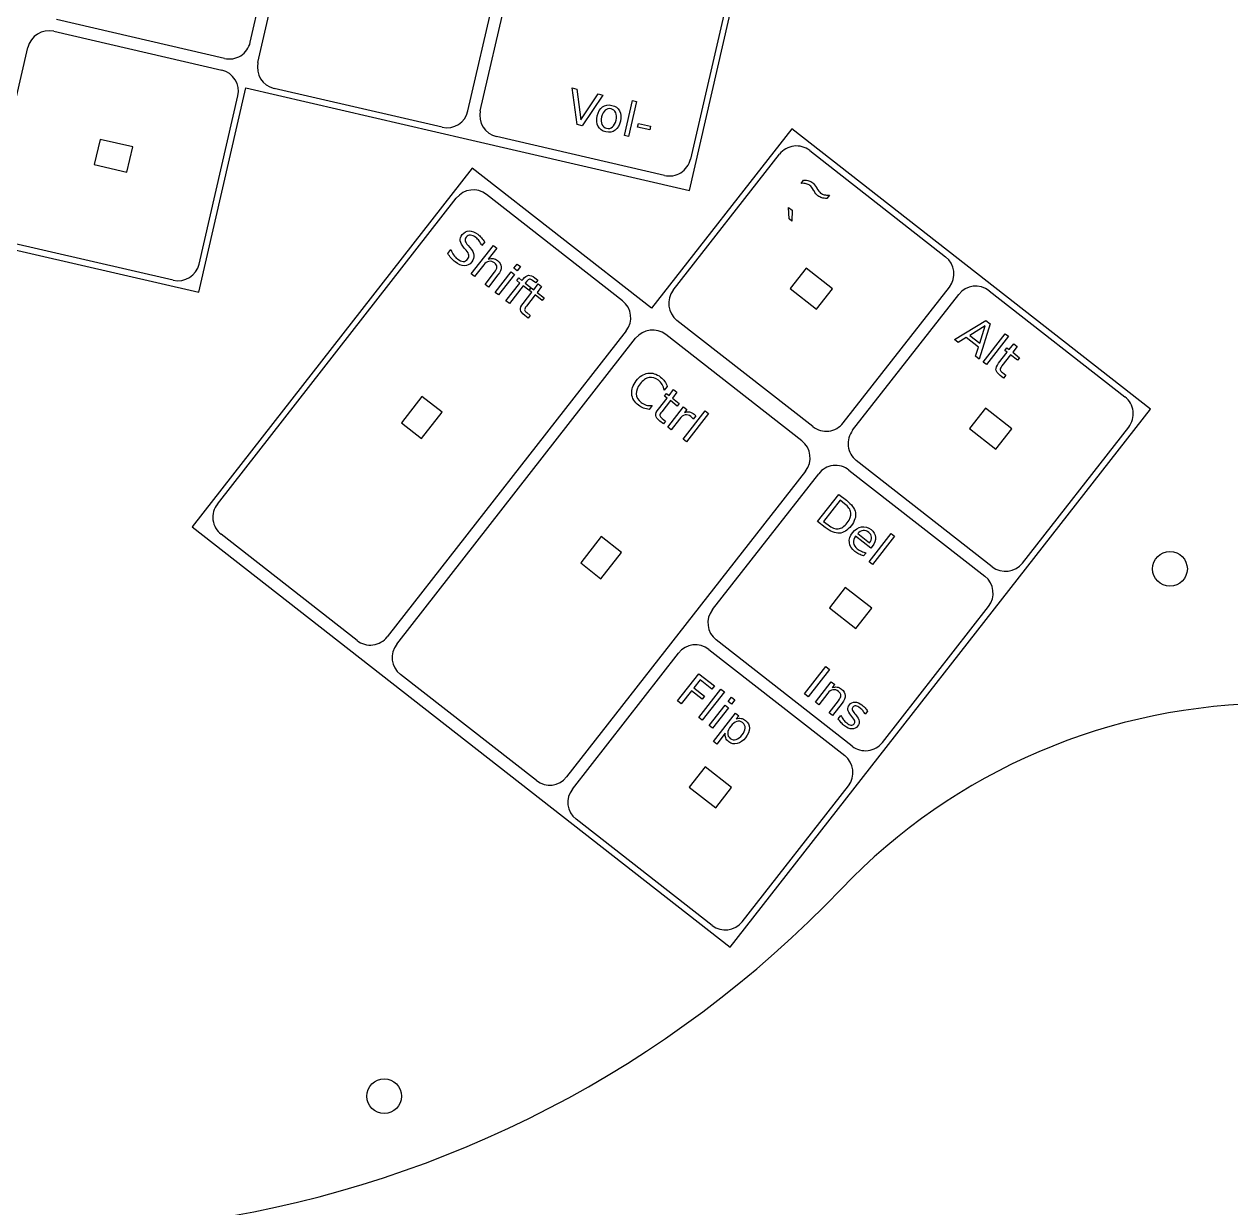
# Model space of a CAD drawing. Extents: x -4 to 403, y -6 to 597.
# Drawn here: x 95.2 to 195.9, y 402.3 to 501.1 of the extents above; entities that cross this region are included whole.
import ezdxf

# ---------------------------------------------------------------- set-up
doc = ezdxf.new("R2010")
doc.units = 0
doc.layers.get('0').update_dxf_attribs({"linetype": 'CONTINUOUS'})

msp = doc.modelspace()

# ---------------------------------------------------------------- linework, layer by layer
at = {"color": 1}
for p, q in [((133.263127, 493.8698), (138.526984, 516.670059)), ((150.715349, 487.223563), (157.126455, 514.993109)), ((114.056917, 499.586784), (117.29621, 513.617713)), ((114.693859, 497.900278), (117.933155, 511.931207)), ((156.065644, 512.620941), (150.801791, 489.820682)), ((132.232519, 493.851159), (135.471815, 507.882088)), ((111.898137, 498.23783), (97.867208, 501.477126)), ((97.642258, 500.502756), (111.673186, 497.26346)), ((92.244185, 485.122873), (95.48348, 499.153802)), ((109.752645, 478.720227), (113.689286, 495.771701)), ((113.689286, 495.771701), (132.202319, 491.497632)), ((130.073742, 492.502205), (116.042813, 495.741501)), ((109.782845, 481.073754), (113.022141, 495.104683)), ((148.643011, 488.471727), (134.612082, 491.711023)), ((159.258763, 492.358133), (147.561194, 477.385931)), ((189.20317, 468.962998), (159.258763, 492.358133)), ((101.510867, 491.476158), (101.027222, 489.381262)), ((104.239103, 490.846294), (101.510867, 491.476158)), ((103.755459, 488.751398), (104.239103, 490.846294)), ((132.202319, 491.497632), (150.715349, 487.223563)), ((149.37122, 478.890523), (158.236746, 490.23788)), ((160.763357, 490.548107), (172.110711, 481.682581)), ((101.027222, 489.381262), (103.755459, 488.751398)), ((132.588989, 489.083498), (109.193853, 459.13909)), ((147.561194, 477.385931), (132.588989, 489.083498)), ((145.133109, 478.013941), (133.785752, 486.879466)), ((111.311711, 461.03769), (131.259143, 486.569236)), ((91.239612, 482.994296), (109.752645, 478.720227)), ((107.624068, 479.7248), (93.593139, 482.964093)), ((160.454702, 480.732285), (159.131029, 479.038063)), ((162.661132, 479.008432), (160.454702, 480.732285)), ((159.131029, 479.038063), (161.337459, 477.31421)), ((161.337459, 477.31421), (162.661132, 479.008432)), ((163.555416, 467.808618), (172.420938, 479.155973)), ((175.735559, 478.85054), (187.082916, 469.985015)), ((164.343425, 467.192956), (173.208951, 478.54031)), ((161.028804, 467.498389), (149.68145, 476.363914)), ((145.443336, 475.487332), (125.495906, 449.955783)), ((126.283916, 449.34012), (146.231348, 474.87167)), ((160.105311, 466.316371), (148.757957, 475.181897)), ((128.392339, 470.02756), (126.668486, 467.821129)), ((130.086561, 468.703889), (128.392339, 470.02756)), ((128.362708, 466.497459), (130.086561, 468.703889)), ((154.110465, 424.046386), (189.20317, 468.962998)), ((175.426904, 469.034719), (174.103234, 467.340494)), ((177.633335, 467.310866), (175.426904, 469.034719)), ((126.668486, 467.821129), (128.362708, 466.497459)), ((174.103234, 467.340494), (176.309664, 465.616644)), ((176.309664, 465.616644), (177.633335, 467.310866)), ((178.527618, 456.111049), (187.393143, 467.458403)), ((176.001009, 455.800822), (164.653652, 464.666345)), ((160.415541, 463.789763), (140.468108, 438.258213)), ((152.645856, 452.220751), (161.511382, 463.568105)), ((164.037993, 463.878335), (175.385347, 455.01281)), ((109.193853, 459.13909), (154.110465, 424.046386)), ((122.969295, 449.645553), (111.621941, 458.511078)), ((143.364544, 458.329993), (141.640691, 456.123563)), ((145.058766, 457.00632), (143.364544, 458.329993)), ((143.334913, 454.79989), (145.058766, 457.00632)), ((141.640691, 456.123563), (143.334913, 454.79989)), ((192.290484, 455.628113), (192.290484, 455.628113)), ((163.729338, 454.062514), (162.405665, 452.368291)), ((165.935768, 452.338661), (163.729338, 454.062514)), ((162.405665, 452.368291), (164.612095, 450.644439)), ((166.830051, 441.138844), (175.695577, 452.486201)), ((164.612095, 450.644439), (165.935768, 452.338661)), ((164.30344, 440.828617), (152.956086, 449.694143)), ((140.94829, 437.248546), (149.813815, 448.595903)), ((152.340424, 448.90613), (163.687778, 440.040605)), ((137.9415, 437.947986), (126.594143, 446.813512)), ((152.031769, 439.090309), (150.708098, 437.396087)), ((154.238199, 437.366456), (152.031769, 439.090309)), ((150.708098, 437.396087), (152.914529, 435.672234)), ((152.914529, 435.672234), (154.238199, 437.366456)), ((155.132482, 426.166642), (163.998008, 437.513996)), ((152.605874, 425.856412), (141.258517, 434.721938)), ((126.689494, 411.603679), (126.689494, 411.603679))]:
    msp.add_line(p, q, dxfattribs=at)
at = {"color": 5}
for p, q in [((141.342754, 492.722889), (140.919209, 495.776812)), ((140.919209, 495.776812), (141.315847, 495.685243)), ((141.315847, 495.685243), (141.659475, 493.117049)), ((141.659475, 493.117049), (143.096023, 495.274257)), ((143.490784, 495.183119), (141.773231, 492.623507)), ((143.096023, 495.274257), (143.490784, 495.183119)), ((145.288469, 491.811949), (145.963754, 494.736931)), ((145.963754, 494.736931), (146.309637, 494.657076)), ((146.309637, 494.657076), (145.634352, 491.732097)), ((141.773231, 492.623507), (141.342754, 492.722889)), ((146.389257, 492.506232), (146.460431, 492.814523)), ((146.460431, 492.814523), (147.473645, 492.580603)), ((145.634352, 491.732097), (145.288469, 491.811949)), ((147.402472, 492.272312), (146.389257, 492.506232)), ((147.473645, 492.580603), (147.402472, 492.272312)), ((160.044752, 487.811316), (160.256173, 488.081925)), ((162.409441, 486.820708), (162.198017, 486.550099)), ((159.039087, 484.837713), (158.987703, 485.793509)), ((158.987703, 485.793509), (159.287197, 485.559519)), ((159.271689, 484.655984), (159.039087, 484.837713)), ((159.287183, 485.559519), (159.271689, 484.655984)), ((132.240563, 482.624611), (132.396341, 482.441697)), ((132.50851, 480.263249), (134.356673, 482.628793)), ((133.630739, 482.921751), (133.396748, 482.622257)), ((134.356673, 482.628793), (134.637925, 482.409055)), ((130.542135, 481.961132), (130.78919, 482.277347)), ((132.078593, 482.219884), (131.920105, 482.402465)), ((134.637925, 482.409055), (133.913387, 481.481687)), ((133.541616, 481.005846), (132.789759, 480.043511)), ((136.06692, 480.722156), (136.34367, 481.076382)), ((136.346651, 480.503609), (136.06692, 480.722156)), ((136.34367, 481.076382), (136.6234, 480.857832)), ((136.6234, 480.857832), (136.346651, 480.503609)), ((132.789759, 480.043511), (132.50851, 480.263249)), ((133.654795, 479.367673), (134.4506, 480.386255)), ((134.737453, 480.176827), (133.934525, 479.149123)), ((134.495504, 478.710838), (135.825804, 480.413543)), ((136.105534, 480.194993), (134.775234, 478.492287)), ((135.825804, 480.413543), (136.105534, 480.194993)), ((136.29751, 479.694904), (136.46736, 479.912305)), ((136.565076, 479.485859), (136.29751, 479.694904)), ((136.46736, 479.912305), (136.734926, 479.703258)), ((136.734926, 479.703258), (136.827571, 479.821839)), ((137.133765, 479.634026), (137.016178, 479.48352)), ((137.887451, 479.495664), (137.619885, 479.704711)), ((137.804653, 479.934937), (138.06918, 479.728266)), ((138.06918, 479.728266), (137.887451, 479.495664)), ((133.934525, 479.149123), (133.654795, 479.367673)), ((134.775234, 478.492287), (134.495504, 478.710838)), ((135.404627, 478.000552), (136.565076, 479.485859)), ((136.846328, 479.266121), (135.685878, 477.780817)), ((136.832612, 477.788295), (137.554773, 478.712621)), ((137.306968, 478.906228), (136.846328, 479.266121)), ((137.016178, 479.48352), (137.476821, 479.123627)), ((137.476821, 479.123627), (137.306968, 478.906228)), ((137.349538, 478.872971), (137.519388, 479.09037)), ((137.554773, 478.712621), (137.349538, 478.872971)), ((137.519388, 479.09037), (137.724626, 478.93002)), ((137.724626, 478.93002), (138.102335, 479.413469)), ((138.383587, 479.193731), (138.005877, 478.710284)), ((138.005877, 478.710284), (138.582059, 478.26012)), ((138.102335, 479.413469), (138.383587, 479.193731)), ((135.685878, 477.780817), (135.404627, 478.000552)), ((137.836025, 478.492886), (137.113863, 477.56856)), ((138.41221, 478.042722), (137.836025, 478.492886)), ((138.582059, 478.26012), (138.41221, 478.042722)), ((137.25176, 476.557414), (136.964427, 476.781905)), ((137.147343, 477.016025), (137.434676, 476.791537)), ((137.434676, 476.791537), (137.25176, 476.557414)), ((172.839172, 474.768348), (175.479062, 476.361086)), ((175.416008, 475.923148), (174.116942, 475.119035)), ((175.827205, 476.089089), (174.918904, 473.143482)), ((174.951571, 474.466949), (175.416008, 475.923148)), ((175.479062, 476.361086), (175.827205, 476.089089)), ((173.162991, 474.515353), (172.839172, 474.768348)), ((173.824661, 474.936081), (173.162991, 474.515353)), ((174.847804, 474.136715), (173.824661, 474.936081)), ((174.116942, 475.119035), (174.951571, 474.466949)), ((175.236641, 472.895239), (177.084807, 475.260784)), ((177.364538, 475.042236), (175.516372, 472.676692)), ((177.084807, 475.260784), (177.364538, 475.042236)), ((174.599646, 473.392916), (174.847804, 474.136715)), ((176.533881, 472.785133), (177.256043, 473.709459)), ((177.050805, 473.869806), (177.220658, 474.087205)), ((177.256043, 473.709459), (177.050805, 473.869806)), ((177.220658, 474.087205), (177.425893, 473.926858)), ((177.425893, 473.926858), (177.803605, 474.410304)), ((178.084853, 474.190566), (177.707144, 473.707119)), ((177.707144, 473.707119), (178.283329, 473.256955)), ((177.803605, 474.410304), (178.084853, 474.190566)), ((174.918904, 473.143482), (174.599646, 473.392916)), ((175.516372, 472.676692), (175.236641, 472.895239)), ((177.537294, 473.489721), (176.81513, 472.565395)), ((178.113476, 473.039557), (177.537294, 473.489721)), ((178.283329, 473.256955), (178.113476, 473.039557)), ((176.953029, 471.554252), (176.665699, 471.77874)), ((176.848613, 472.01286), (177.135943, 471.788372)), ((177.135943, 471.788372), (176.953029, 471.554252)), ((148.863581, 470.858969), (148.610586, 470.535153)), ((149.017779, 470.106847), (149.395491, 470.590294)), ((149.395491, 470.590294), (149.67674, 470.370558)), ((148.125768, 468.965123), (148.847929, 469.889449)), ((149.129178, 469.669713), (148.407014, 468.745387)), ((148.642689, 470.049796), (148.812542, 470.267197)), ((148.847929, 469.889449), (148.642689, 470.049796)), ((148.812542, 470.267197), (149.017779, 470.106847)), ((149.70536, 469.219549), (149.129178, 469.669713)), ((149.67674, 470.370558), (149.299028, 469.887112)), ((149.299028, 469.887112), (149.875213, 469.436948)), ((147.614048, 469.259641), (147.363429, 468.938865)), ((148.903697, 467.453924), (150.233993, 469.156628)), ((149.875213, 469.436948), (149.70536, 469.219549)), ((150.197451, 466.443137), (152.045614, 468.808681)), ((150.233993, 469.156628), (150.515242, 468.936892)), ((150.515242, 468.936892), (150.308571, 468.672365)), ((152.325345, 468.590134), (150.477179, 466.22459)), ((152.045614, 468.808681), (152.325345, 468.590134)), ((148.544913, 467.734242), (148.257583, 467.95873)), ((148.440496, 468.19285), (148.727827, 467.968362)), ((148.727827, 467.968362), (148.544913, 467.734242)), ((149.885725, 468.131148), (149.184942, 467.234189)), ((151.249957, 468.404477), (151.027026, 468.11593)), ((149.184942, 467.234189), (148.903697, 467.453924)), ((150.477179, 466.22459), (150.197451, 466.443137)), ((161.422857, 459.576405), (163.196195, 461.846172)), ((163.196195, 461.846172), (163.827111, 461.353248)), ((163.30612, 461.353877), (161.927123, 459.588843)), ((163.677067, 461.064063), (163.30612, 461.353877)), ((162.053773, 459.083481), (161.422857, 459.576405)), ((161.927123, 459.588843), (162.29807, 459.299026)), ((164.768776, 458.575687), (165.767293, 457.798069)), ((165.722188, 456.217399), (167.570354, 458.582943)), ((167.570354, 458.582943), (167.850087, 458.364393)), ((165.875954, 457.360566), (164.589805, 458.365415)), ((165.982854, 457.49739), (165.875954, 457.360566)), ((167.850087, 458.364393), (166.001921, 455.998849)), ((165.472071, 456.97836), (165.2654, 456.713834)), ((166.001921, 455.998849), (165.722188, 456.217399)), ((160.339014, 445.194979), (162.112348, 447.464745)), ((162.112348, 447.464745), (162.419443, 447.224817)), ((149.725293, 444.604197), (151.498631, 446.873967)), ((151.603804, 446.37559), (151.081188, 445.70667)), ((151.498631, 446.873967), (152.803025, 445.854859)), ((152.601104, 445.596414), (151.603804, 446.37559)), ((162.419443, 447.224817), (160.646108, 444.95505)), ((150.879266, 445.448225), (150.032388, 444.364269)), ((151.77927, 444.745066), (150.879266, 445.448225)), ((151.081188, 445.70667), (151.981189, 445.003511)), ((151.507053, 443.212133), (153.355219, 445.577678)), ((153.634949, 445.35913), (151.786783, 442.993586)), ((152.803025, 445.854859), (152.601104, 445.596414)), ((153.355219, 445.577678), (153.634949, 445.35913)), ((161.234454, 444.495384), (162.564753, 446.19809)), ((162.564753, 446.19809), (162.846002, 445.978354)), ((162.846002, 445.978354), (162.639328, 445.713825)), ((150.032388, 444.364269), (149.725293, 444.604197)), ((151.981189, 445.003511), (151.77927, 444.745066)), ((153.941984, 444.548806), (154.218731, 444.903028)), ((154.221714, 444.330253), (153.941984, 444.548806)), ((154.218731, 444.903028), (154.498464, 444.684475)), ((154.498464, 444.684475), (154.221714, 444.330253)), ((160.646108, 444.95505), (160.339014, 445.194979)), ((161.515702, 444.275648), (161.234454, 444.495384)), ((162.267557, 445.237978), (161.515702, 444.275648)), ((162.380739, 443.599808), (163.176541, 444.61839)), ((163.4634, 444.408962), (162.660469, 443.381258)), ((152.370565, 442.537484), (153.700865, 444.240187)), ((153.980598, 444.021637), (152.650298, 442.318931)), ((152.717453, 441.223508), (154.55374, 443.573849)), ((153.700865, 444.240187), (153.980598, 444.021637)), ((154.55374, 443.573849), (154.834989, 443.354114)), ((154.834989, 443.354114), (154.633067, 443.095666)), ((162.660469, 443.381258), (162.380739, 443.599808)), ((163.145488, 443.102702), (163.371164, 443.391556)), ((164.27574, 443.311577), (164.19626, 443.410397)), ((164.531532, 443.523035), (164.610681, 443.426921)), ((165.598027, 443.747441), (165.391356, 443.482914)), ((151.786783, 442.993586), (151.507053, 443.212133)), ((152.650298, 442.318931), (152.370565, 442.537484)), ((153.704234, 441.906816), (152.998701, 441.003773)), ((152.998701, 441.003773), (152.717453, 441.223508))]:
    msp.add_line(p, q, dxfattribs=at)
at = {"color": 1}
for points in [[(97.642258, 500.502756), (96.673624, 500.726382), (95.707107, 500.122435), (95.48348, 499.153802)], [(113.256905, 498.465209), (113.661755, 498.718187), (113.949528, 499.12163), (114.056917, 499.586784)], [(111.898137, 498.23783), (112.363292, 498.13044), (112.852055, 498.212231), (113.256905, 498.465209)], [(114.693859, 497.900278), (114.470233, 496.931645), (115.07418, 495.965127), (116.042813, 495.741501)], [(113.022141, 495.104683), (113.245767, 496.073317), (112.64182, 497.039834), (111.673186, 497.26346)], [(130.073742, 492.502205), (131.042376, 492.278579), (132.008893, 492.882526), (132.232519, 493.851159)], [(133.263127, 493.8698), (133.039501, 492.901167), (133.643449, 491.93465), (134.612082, 491.711023)], [(159.435801, 490.916272), (158.96197, 490.858093), (158.530657, 490.614068), (158.236746, 490.23788)], [(160.763357, 490.548107), (160.387169, 490.842018), (159.909633, 490.974451), (159.435801, 490.916272)], [(150.001778, 488.699106), (150.406628, 488.952084), (150.694401, 489.355527), (150.801791, 489.820682)], [(148.643011, 488.471727), (149.108165, 488.364337), (149.596929, 488.446128), (150.001778, 488.699106)], [(133.785752, 486.879466), (133.002381, 487.491502), (131.87118, 487.352607), (131.259143, 486.569236)], [(172.420938, 479.155973), (173.032975, 479.939343), (172.894081, 481.070544), (172.110711, 481.682581)], [(107.624068, 479.7248), (108.592701, 479.501174), (109.559219, 480.105121), (109.782845, 481.073754)], [(149.37122, 478.890523), (148.759185, 478.107151), (148.898079, 476.975951), (149.68145, 476.363914)], [(175.735559, 478.85054), (174.952188, 479.462576), (173.820987, 479.323681), (173.208951, 478.54031)], [(145.443336, 475.487332), (146.055372, 476.270703), (145.916479, 477.401903), (145.133109, 478.013941)], [(148.757957, 475.181897), (147.974586, 475.793933), (146.843386, 475.65504), (146.231348, 474.87167)], [(187.761309, 468.785959), (187.70313, 469.259791), (187.459105, 469.691104), (187.082916, 469.985015)], [(187.393143, 467.458403), (187.687054, 467.834591), (187.819487, 468.312128), (187.761309, 468.785959)], [(161.028804, 467.498389), (161.404993, 467.204478), (161.882529, 467.072045), (162.356361, 467.130225)], [(162.356361, 467.130225), (162.830192, 467.188404), (163.261505, 467.43243), (163.555416, 467.808618)], [(164.343425, 467.192956), (164.049514, 466.816768), (163.917081, 466.339232), (163.97526, 465.8654)], [(160.415541, 463.789763), (161.027576, 464.573134), (160.888682, 465.704335), (160.105311, 466.316371)], [(163.97526, 465.8654), (164.033439, 465.391569), (164.277464, 464.960256), (164.653652, 464.666345)], [(162.710437, 464.246499), (162.236605, 464.18832), (161.805292, 463.944294), (161.511382, 463.568105)], [(164.037993, 463.878335), (163.661805, 464.172246), (163.184268, 464.304679), (162.710437, 464.246499)], [(111.311711, 461.03769), (111.0178, 460.661501), (110.885367, 460.183965), (110.943547, 459.710133)], [(110.943547, 459.710133), (111.001726, 459.236302), (111.245752, 458.804989), (111.621941, 458.511078)], [(189.390484, 455.628113), (189.390484, 456.428927), (190.039671, 457.078115), (190.840485, 457.078115)], [(190.840485, 457.078115), (191.641299, 457.078115), (192.290484, 456.428927), (192.290484, 455.628113)], [(176.001009, 455.800819), (176.784381, 455.188784), (177.915581, 455.327678), (178.527618, 456.111049)], [(190.840485, 454.178115), (190.039671, 454.178115), (189.390484, 454.827302), (189.390484, 455.628113)], [(192.290484, 455.628113), (192.290484, 454.827302), (191.641299, 454.178115), (190.840485, 454.178115)], [(175.695577, 452.486201), (176.307613, 453.269573), (176.168718, 454.400773), (175.385347, 455.01281)], [(152.645856, 452.220751), (152.03382, 451.43738), (152.172715, 450.306179), (152.956086, 449.694143)], [(122.969295, 449.645553), (123.345483, 449.351642), (123.823019, 449.219209), (124.296851, 449.277389)], [(124.296851, 449.277389), (124.770683, 449.335568), (125.201996, 449.579594), (125.495906, 449.955783)], [(126.283916, 449.34012), (125.671879, 448.55675), (125.810773, 447.425549), (126.594143, 446.813512)], [(152.340424, 448.90613), (151.557053, 449.518167), (150.425852, 449.379273), (149.813815, 448.595903)], [(199.556187, 444.385268), (185.90074, 444.385268), (172.839902, 438.79808), (163.409162, 428.922232)], [(164.30344, 440.828617), (164.679628, 440.534706), (165.157164, 440.402273), (165.630996, 440.460452)], [(165.630996, 440.460452), (166.104827, 440.518631), (166.536141, 440.762656), (166.830051, 441.138844)], [(163.998008, 437.513996), (164.610043, 438.297368), (164.471149, 439.428568), (163.687778, 440.040605)], [(137.9415, 437.947986), (138.72487, 437.33595), (139.856071, 437.474843), (140.468108, 438.258213)], [(140.94829, 437.248546), (140.336253, 436.465176), (140.475147, 435.333975), (141.258517, 434.721938)], [(52.003148, 411.296125), (88.870384, 391.412246), (134.48078, 398.628496), (163.409162, 428.922232)], [(152.605874, 425.856412), (153.389245, 425.244377), (154.520446, 425.383271), (155.132482, 426.166642)], [(123.789494, 411.603679), (123.789494, 412.40449), (124.438682, 413.053678), (125.239493, 413.053678)], [(125.239493, 413.053678), (126.040307, 413.053678), (126.689494, 412.40449), (126.689494, 411.603679)], [(125.239493, 410.153678), (124.438682, 410.153678), (123.789494, 410.802865), (123.789494, 411.603679)], [(126.689494, 411.603679), (126.689494, 410.802865), (126.040307, 410.153678), (125.239493, 410.153678)]]:
    msp.add_open_spline(points, degree=3, dxfattribs=at)
at = {"color": 5}
for points in [[(143.027175, 493.440834), (143.10703, 493.786714), (143.254742, 494.037734), (143.470312, 494.193887)], [(143.690651, 493.913333), (143.549602, 493.794097), (143.45, 493.608533), (143.391849, 493.356638)], [(143.470312, 494.193887), (143.687135, 494.349747), (143.946559, 494.392814), (144.248582, 494.323089)], [(144.180868, 494.02984), (143.995392, 494.072656), (143.831988, 494.033819), (143.690651, 493.913333)], [(144.5681, 493.708784), (144.494172, 493.880288), (144.365098, 493.987306), (144.18088, 494.02984)], [(144.248582, 494.323089), (144.549349, 494.253651), (144.763011, 494.101361), (144.889565, 493.866227)], [(144.593048, 493.079321), (144.650619, 493.328707), (144.642302, 493.538531), (144.5681, 493.708784)], [(144.889565, 493.866227), (145.016119, 493.631088), (145.039468, 493.340574), (144.959618, 492.994694)], [(143.095346, 492.569732), (142.970336, 492.805834), (142.947611, 493.096201), (143.027175, 493.440834)], [(143.391849, 493.356638), (143.333691, 493.104744), (143.341097, 492.893817), (143.414059, 492.723851)], [(143.414059, 492.723851), (143.48856, 492.554851), (143.619179, 492.448794), (143.805908, 492.405685)], [(144.294243, 492.522624), (144.43558, 492.643113), (144.535179, 492.82868), (144.593048, 493.079321)], [(144.959618, 492.994694), (144.880051, 492.650061), (144.731713, 492.399188), (144.514599, 492.242072)], [(143.738214, 492.112436), (143.436191, 492.182165), (143.221903, 492.334596), (143.095346, 492.569732)], [(144.514599, 492.242072), (144.297776, 492.086209), (144.038981, 492.043001), (143.738214, 492.112436)], [(143.805908, 492.405685), (143.990126, 492.363157), (144.152906, 492.402129), (144.294243, 492.522624)], [(160.468204, 487.776718), (160.350949, 487.806304), (160.209801, 487.817838), (160.044752, 487.811316)], [(160.256173, 488.081925), (160.425148, 488.078849), (160.568198, 488.059291), (160.685326, 488.023287)], [(160.779052, 487.629339), (160.689861, 487.699023), (160.58624, 487.748141), (160.468204, 487.776718)], [(160.685326, 488.023287), (160.804254, 487.987496), (160.912876, 487.931193), (161.011188, 487.854386)], [(161.083959, 487.239331), (160.975955, 487.424903), (160.874321, 487.554906), (160.779052, 487.629339)], [(161.011188, 487.854386), (161.122671, 487.767284), (161.229154, 487.635128), (161.330632, 487.457915)], [(161.107891, 487.201033), (161.103178, 487.209613), (161.095191, 487.222369), (161.083959, 487.239331)], [(161.125079, 487.172924), (161.117092, 487.18568), (161.111363, 487.195078), (161.107891, 487.201033)], [(161.44419, 486.779159), (161.332701, 486.866264), (161.226332, 486.997517), (161.125079, 487.172924)], [(161.330632, 487.457915), (161.337603, 487.445948), (161.342824, 487.436974), (161.346324, 487.430991)], [(161.346324, 487.430991), (161.352053, 487.421593), (161.36004, 487.408836), (161.370256, 487.392693)], [(161.370256, 487.392693), (161.478254, 487.207118), (161.579891, 487.077118), (161.675161, 487.002682)], [(161.767346, 486.609921), (161.650218, 486.645939), (161.542499, 486.702352), (161.44419, 486.779159)], [(161.675161, 487.002682), (161.762322, 486.934584), (161.863519, 486.886539), (161.978744, 486.858534)], [(162.198017, 486.550099), (162.029039, 486.553175), (161.885481, 486.573128), (161.767346, 486.609921)], [(161.978744, 486.858534), (162.09498, 486.829741), (162.23855, 486.817132), (162.409464, 486.820705)], [(131.754037, 483.5311), (131.910823, 483.731774), (132.104788, 483.834847), (132.33594, 483.840328)], [(132.33594, 483.840328), (132.568099, 483.845013), (132.808335, 483.750347), (133.056648, 483.556345)], [(131.590453, 483.005224), (131.564093, 483.182496), (131.618647, 483.357787), (131.754037, 483.5311)], [(131.920105, 482.402465), (131.726681, 482.627026), (131.616798, 482.827949), (131.590453, 483.005224)], [(132.081658, 483.314308), (132.003262, 483.21397), (131.973772, 483.114596), (131.993189, 483.016188)], [(131.993189, 483.016188), (132.014412, 482.918), (132.096864, 482.787475), (132.240563, 482.624611)], [(132.433134, 483.485287), (132.292252, 483.490903), (132.175093, 483.4339), (132.081658, 483.314308)], [(132.896823, 483.279702), (132.729589, 483.410357), (132.57503, 483.478883), (132.433134, 483.485287)], [(133.164248, 483.004665), (133.082245, 483.112799), (132.993105, 483.204476), (132.896823, 483.279702)], [(133.056648, 483.556345), (133.163065, 483.473199), (133.263988, 483.378847), (133.359419, 483.273279)], [(133.396748, 482.622257), (133.32374, 482.76906), (133.246239, 482.896532), (133.164248, 483.004665)], [(133.359419, 483.273279), (133.454844, 483.167708), (133.545285, 483.050535), (133.630739, 482.921751)], [(130.83331, 481.559817), (130.731704, 481.67837), (130.634648, 481.812141), (130.542135, 481.961132)], [(130.78919, 482.277347), (130.859215, 482.110021), (130.940167, 481.961899), (131.03205, 481.832989)], [(131.03205, 481.832989), (131.123928, 481.704081), (131.227639, 481.594488), (131.343178, 481.504219)], [(132.304111, 481.816002), (132.285286, 481.931891), (132.210125, 482.066519), (132.078593, 482.219884)], [(132.203194, 481.473745), (132.290293, 481.585231), (132.323931, 481.699317), (132.304111, 481.816002)], [(132.396341, 482.441697), (132.591342, 482.219159), (132.69991, 482.010289), (132.722051, 481.81509)], [(132.722051, 481.81509), (132.745983, 481.620108), (132.685901, 481.430393), (132.541787, 481.24593)], [(131.148385, 481.254893), (131.040952, 481.338829), (130.935928, 481.440471), (130.83331, 481.559817)], [(131.929051, 480.919176), (131.693404, 480.920587), (131.433181, 481.032383), (131.148385, 481.254893)], [(131.343178, 481.504219), (131.518517, 481.367229), (131.680744, 481.295979), (131.829862, 481.290462)], [(131.829862, 481.290462), (131.978977, 481.284958), (132.103417, 481.346042), (132.203194, 481.473745)], [(132.541787, 481.24593), (132.369953, 481.026), (132.165712, 480.917082), (131.929051, 480.919176)], [(133.979989, 481.297447), (133.817601, 481.269253), (133.671477, 481.172061), (133.541616, 481.005846)], [(133.913387, 481.481687), (134.060253, 481.53179), (134.198587, 481.546942), (134.328381, 481.527147)], [(134.450095, 481.162747), (134.299078, 481.28073), (134.142376, 481.325632), (133.979989, 481.297447)], [(134.328381, 481.527147), (134.459188, 481.506545), (134.583882, 481.449937), (134.702466, 481.357292)], [(134.639031, 480.821721), (134.638749, 480.950883), (134.575765, 481.06456), (134.450095, 481.162747)], [(134.4506, 480.386255), (134.576499, 480.547404), (134.639311, 480.69256), (134.639031, 480.821721)], [(134.702466, 481.357292), (134.898072, 481.204466), (134.998534, 481.028046), (135.003851, 480.828032)], [(135.003851, 480.828032), (135.009976, 480.629029), (134.92116, 480.411963), (134.737453, 480.176827)], [(136.827571, 479.821839), (136.975645, 480.011363), (137.127424, 480.114758), (137.282909, 480.132018)], [(137.362577, 479.80781), (137.292386, 479.797368), (137.216115, 479.73943), (137.133765, 479.634026)], [(137.282909, 480.132018), (137.439181, 480.150278), (137.613097, 480.084594), (137.804653, 479.934937)], [(137.619885, 479.704711), (137.519544, 479.783101), (137.433768, 479.817459), (137.362577, 479.80781)], [(136.611302, 477.25121), (136.592562, 477.396427), (136.666324, 477.575458), (136.832612, 477.788295)], [(137.113863, 477.56856), (137.005377, 477.429709), (136.954444, 477.325871), (136.961065, 477.257043)], [(136.964427, 476.781905), (136.748549, 476.950567), (136.63084, 477.107), (136.611302, 477.25121)], [(136.961065, 477.257043), (136.968685, 477.187427), (137.030788, 477.107087), (137.147343, 477.016025)], [(176.312571, 472.248045), (176.293832, 472.393265), (176.367593, 472.572295), (176.533881, 472.785133)], [(176.81513, 472.565395), (176.706649, 472.426544), (176.655714, 472.322706), (176.662335, 472.253878)], [(146.281316, 471.326708), (146.566377, 471.691573), (146.889683, 471.901701), (147.251235, 471.95709)], [(147.348762, 471.599343), (147.087393, 471.548924), (146.839518, 471.373714), (146.605132, 471.073715)], [(147.251235, 471.95709), (147.613568, 472.013487), (147.96653, 471.907473), (148.310113, 471.639037)], [(148.131189, 471.372419), (147.871726, 471.575131), (147.610916, 471.650772), (147.348762, 471.599343)], [(148.310113, 471.639037), (148.445921, 471.53293), (148.55938, 471.414922), (148.650461, 471.284992)], [(176.665699, 471.77874), (176.449819, 471.947402), (176.332109, 472.103837), (176.312571, 472.248045)], [(176.662335, 472.253878), (176.669955, 472.184265), (176.732058, 472.103922), (176.848613, 472.01286)], [(145.904304, 470.233099), (145.871371, 470.59832), (145.997042, 470.962855), (146.281316, 471.326708)], [(146.605132, 471.073715), (146.371539, 470.774729), (146.261501, 470.491826), (146.275019, 470.225016)], [(148.447829, 471.009964), (148.368487, 471.148659), (148.262942, 471.269479), (148.131189, 471.372419)], [(148.610586, 470.535153), (148.58242, 470.712205), (148.528177, 470.870476), (148.447829, 471.009964)], [(148.650461, 471.284992), (148.743352, 471.155289), (148.814393, 471.013283), (148.863581, 470.858969)], [(146.470264, 469.284136), (146.126681, 469.552574), (145.938029, 469.868894), (145.904304, 470.233099)], [(146.275019, 470.225016), (146.289328, 469.959217), (146.426214, 469.724961), (146.685675, 469.522246)], [(146.685675, 469.522246), (146.817431, 469.419309), (146.960196, 469.346126), (147.113965, 469.302697)], [(146.893089, 469.041924), (146.744987, 469.098879), (146.604045, 469.179615), (146.470264, 469.284136)], [(147.363429, 468.938865), (147.198984, 468.949815), (147.042201, 468.984181), (146.893089, 469.041924)], [(147.113965, 469.302697), (147.268749, 469.258482), (147.435441, 469.244131), (147.614048, 469.259641)], [(147.904455, 468.428034), (147.885715, 468.573254), (147.959477, 468.752285), (148.125768, 468.965123)], [(148.407014, 468.745387), (148.298533, 468.606534), (148.247598, 468.502699), (148.254219, 468.433871)], [(150.35755, 468.474962), (150.193452, 468.438318), (150.036175, 468.323714), (149.885725, 468.131148)], [(150.308571, 468.672365), (150.448121, 468.729814), (150.584429, 468.74655), (150.717485, 468.722573)], [(150.843565, 468.344965), (150.685456, 468.468494), (150.523452, 468.511826), (150.35755, 468.474962)], [(150.717485, 468.722573), (150.851335, 468.6996), (150.985655, 468.635465), (151.120456, 468.530151)], [(151.120456, 468.530151), (151.139704, 468.515108), (151.159778, 468.496922), (151.180744, 468.475707)], [(151.180744, 468.475707), (151.202504, 468.4555), (151.225539, 468.43172), (151.249957, 468.404477)], [(148.257583, 467.95873), (148.041702, 468.127391), (147.923993, 468.283827), (147.904455, 468.428034)], [(148.254219, 468.433871), (148.261839, 468.364252), (148.323942, 468.283912), (148.440496, 468.19285)], [(150.954504, 468.236264), (150.925139, 468.27389), (150.888162, 468.310125), (150.843565, 468.344965)], [(151.026998, 468.115973), (151.009839, 468.158755), (150.985667, 468.198861), (150.954504, 468.236264)], [(164.197942, 460.314354), (164.163864, 460.56948), (163.990241, 460.819379), (163.677067, 461.064063)], [(163.827111, 461.353248), (164.266971, 461.009589), (164.518112, 460.665662), (164.580537, 460.321472)], [(163.151519, 458.974995), (163.408324, 459.002851), (163.656293, 459.169836), (163.895431, 459.475914)], [(163.895431, 459.475914), (164.132983, 459.779969), (164.233821, 460.059448), (164.197942, 460.314354)], [(164.580537, 460.321472), (164.643743, 459.978292), (164.523316, 459.612112), (164.21925, 459.222922)], [(163.235652, 458.603232), (162.88557, 458.581332), (162.49161, 458.741405), (162.053773, 459.083481)], [(162.29807, 459.299026), (162.611247, 459.054348), (162.895727, 458.946338), (163.151519, 458.974995)], [(164.21925, 459.222922), (163.913595, 458.831705), (163.585729, 458.625141), (163.235652, 458.603232)], [(164.073031, 457.816789), (164.03845, 458.098427), (164.126478, 458.374042), (164.337109, 458.643635)], [(164.337109, 458.643635), (164.554866, 458.922352), (164.802488, 459.084701), (165.079977, 459.130686)], [(165.220927, 458.822254), (165.058794, 458.806929), (164.908076, 458.724737), (164.768776, 458.575687)], [(165.079977, 459.130686), (165.359264, 459.176888), (165.626616, 459.100217), (165.882025, 458.900675)], [(165.699771, 458.661136), (165.543688, 458.783081), (165.384074, 458.836785), (165.220927, 458.822254)], [(165.92429, 458.265381), (165.912437, 458.421526), (165.837608, 458.553445), (165.699771, 458.661136)], [(165.882025, 458.900675), (166.111073, 458.721718), (166.234184, 458.506385), (166.251346, 458.254682)], [(164.533857, 457.074827), (164.262235, 457.287041), (164.108628, 457.534364), (164.073031, 457.816789)], [(164.589805, 458.365415), (164.451519, 458.163344), (164.394468, 457.971252), (164.418663, 457.789131)], [(164.418663, 457.789131), (164.444655, 457.607236), (164.550396, 457.443832), (164.735872, 457.298923)], [(165.767265, 457.798033), (165.88483, 457.952637), (165.937145, 458.10844), (165.92429, 458.265381)], [(166.251346, 458.254682), (166.270312, 458.0032), (166.180813, 457.750772), (165.982854, 457.49739)], [(164.880765, 456.857654), (164.757939, 456.917708), (164.642301, 456.990101), (164.533857, 457.074827)], [(164.735872, 457.298923), (164.843303, 457.214987), (164.95749, 457.147014), (165.078411, 457.094958)], [(165.2654, 456.713834), (165.131802, 456.749659), (165.003591, 456.7976), (164.880765, 456.857654)], [(165.078411, 457.094958), (165.200348, 457.042129), (165.331567, 457.003261), (165.472071, 456.97836)], [(162.705935, 445.529581), (162.543544, 445.501387), (162.397421, 445.404196), (162.267557, 445.237978)], [(162.639328, 445.713825), (162.786196, 445.763927), (162.924528, 445.77908), (163.054327, 445.759282)], [(163.176038, 445.394882), (163.025021, 445.512868), (162.86832, 445.557767), (162.705935, 445.529581)], [(163.054327, 445.759282), (163.185134, 445.73868), (163.309829, 445.682072), (163.42841, 445.589429)], [(163.364975, 445.053856), (163.364693, 445.183018), (163.301709, 445.296694), (163.176038, 445.394882)], [(163.42841, 445.589429), (163.624018, 445.4366), (163.724478, 445.260181), (163.729798, 445.060167)], [(163.176541, 444.61839), (163.302443, 444.779539), (163.365254, 444.924694), (163.364975, 445.053856)], [(163.729798, 445.060167), (163.735894, 444.861166), (163.647104, 444.644098), (163.4634, 444.408962)], [(164.079358, 444.272933), (164.204467, 444.433066), (164.357827, 444.512371), (164.539443, 444.510849)], [(164.539443, 444.510849), (164.721053, 444.509438), (164.916252, 444.427001), (165.125037, 444.263882)], [(163.371164, 443.391556), (163.432573, 443.257072), (163.502759, 443.136949), (163.581716, 443.031192)], [(163.951404, 443.871007), (163.933766, 444.007199), (163.976409, 444.141172), (164.079358, 444.272933)], [(164.19626, 443.410397), (164.051452, 443.58229), (163.969834, 443.735825), (163.951404, 443.871007)], [(164.52026, 442.932019), (164.501266, 443.012151), (164.419752, 443.138671), (164.27574, 443.311577)], [(164.359464, 444.07367), (164.308785, 444.008804), (164.29363, 443.938221), (164.313995, 443.861922)], [(164.313995, 443.861922), (164.335133, 443.786633), (164.407659, 443.673671), (164.531532, 443.523035)], [(164.612501, 444.184454), (164.510323, 444.195743), (164.425978, 444.1588), (164.359464, 444.07367)], [(164.610681, 443.426921), (164.776069, 443.229151), (164.869835, 443.058779), (164.891975, 442.915811)], [(164.975563, 444.003626), (164.836713, 444.112109), (164.715693, 444.172386), (164.612501, 444.184454)], [(165.216336, 443.76655), (165.14703, 443.853325), (165.066778, 443.932362), (164.975563, 444.003626)], [(165.125037, 444.263882), (165.228412, 444.183113), (165.31977, 444.099494), (165.399111, 444.013026)], [(165.391356, 443.482914), (165.343971, 443.58522), (165.285633, 443.679764), (165.216336, 443.76655)], [(165.399111, 444.013026), (165.478444, 443.926551), (165.544755, 443.838029), (165.59803, 443.747444)], [(154.168651, 442.501241), (154.007908, 442.295498), (153.923668, 442.100979), (153.915938, 441.91769)], [(154.672547, 442.886102), (154.497361, 442.835271), (154.329396, 442.706984), (154.168651, 442.501241)], [(154.633067, 443.095666), (154.771037, 443.151092), (154.903622, 443.168287), (155.03082, 443.147253)], [(155.159987, 442.789269), (155.012013, 442.904878), (154.849535, 442.937153), (154.672547, 442.886102)], [(155.03082, 443.147253), (155.159821, 443.126425), (155.286654, 443.067336), (155.411318, 442.969939)], [(155.120344, 441.757698), (155.281086, 441.963444), (155.364424, 442.15785), (155.37035, 442.340919)], [(155.37035, 442.340919), (155.378083, 442.524208), (155.307959, 442.673659), (155.159987, 442.789269)], [(155.722109, 442.330505), (155.72352, 442.064959), (155.619761, 441.798403), (155.410714, 441.530837)], [(155.411318, 442.969939), (155.618074, 442.808406), (155.721669, 442.59526), (155.722109, 442.330505)], [(163.395379, 442.780156), (163.310534, 442.8742), (163.227231, 442.98171), (163.145488, 443.102702)], [(163.65981, 442.529491), (163.568593, 442.600758), (163.480446, 442.684307), (163.395379, 442.780156)], [(163.581716, 443.031192), (163.661463, 442.926448), (163.750496, 442.835671), (163.848808, 442.758862)], [(164.28327, 442.265182), (164.086547, 442.270347), (163.878727, 442.358453), (163.65981, 442.529491)], [(163.848808, 442.758862), (163.980564, 442.655924), (164.099337, 442.599037), (164.205122, 442.588202)], [(164.205122, 442.588202), (164.311701, 442.578381), (164.397059, 442.614533), (164.461202, 442.696612)], [(164.765161, 442.493406), (164.641632, 442.335297), (164.481, 442.259227), (164.28327, 442.265182)], [(164.461202, 442.696612), (164.520587, 442.772626), (164.540275, 442.851095), (164.52026, 442.932019)], [(164.891975, 442.915811), (164.915907, 442.77306), (164.873659, 442.63226), (164.765161, 442.493406)], [(153.749218, 441.506882), (153.69883, 441.626222), (153.683833, 441.759536), (153.704234, 441.906816)], [(154.014504, 441.1821), (153.889841, 441.279498), (153.801415, 441.387759), (153.749218, 441.506882)], [(153.915938, 441.91769), (153.910011, 441.734621), (153.981032, 441.585283), (154.129007, 441.469674)], [(154.129007, 441.469674), (154.276979, 441.354064), (154.438557, 441.321673), (154.613744, 441.372504)], [(154.613744, 441.372504), (154.790731, 441.423556), (154.959596, 441.551955), (155.120344, 441.757698)], [(155.410714, 441.530837), (155.201669, 441.263268), (154.968138, 441.098066), (154.710131, 441.035235)], [(154.710131, 441.035235), (154.453134, 440.971611), (154.22126, 441.020559), (154.014504, 441.1821)]]:
    msp.add_open_spline(points, degree=3, dxfattribs=at)

doc.saveas('drawing.dxf')
